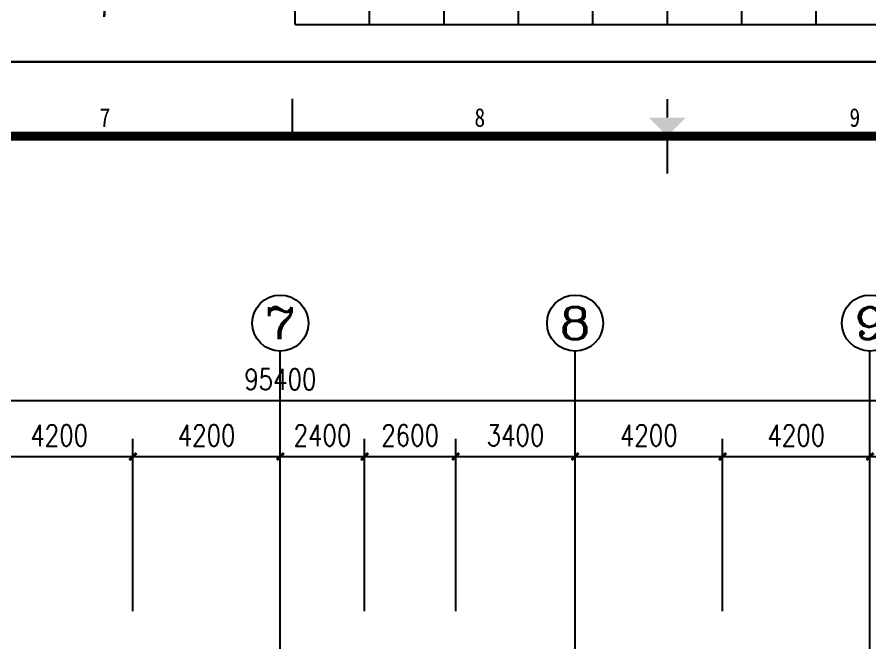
# Model space of a CAD drawing. Extents: x 122060 to 300410, y -425997 to -174060.
# Drawn here: x 194298 to 218598, y -316581 to -298756 of the extents above; entities that cross this region are included whole.
import ezdxf
from ezdxf.enums import TextEntityAlignment as Align

# ---------------------------------------------------------------- set-up
doc = ezdxf.new("R2010")
doc.units = 0
doc.header["$LTSCALE"] = 1000
doc.header["$MEASUREMENT"] = 0
doc.linetypes.add('DOTE', pattern=[2.42, 2, -0.2, 0.02, -0.2])
doc.layers.get('0').update_dxf_attribs({"linetype": 'CONTINUOUS'})
doc.layers.get('Defpoints').update_dxf_attribs({"linetype": 'CONTINUOUS'})
for name, color, linetype in [('AXIS', 3, 'CONTINUOUS'), ('AXIS_TEXT', 7, 'CONTINUOUS'), ('DOTE', 1, 'CONTINUOUS'), ('图框', 255, 'CONTINUOUS')]:
    doc.layers.add(name, color=color, linetype=linetype)
doc.styles.add('_TCH_AXIS', font='COMPLEX', dxfattribs={"bigfont": 'GBCBIG'})
doc.styles.add('COMPLEX', font='COMPLEX')
doc.styles.add('dim_font', font='SIMPLEX.shx', dxfattribs={"width": 0.8})
doc.styles.add('TKZ1', font='SIMHEI.TTF', dxfattribs={"width": 0.7})
doc.dimstyles.new('DIMN200', dxfattribs={"dimscale": 2, "dimtxt": 300, "dimasz": 100, "dimexe": 250, "dimexo": 300, "dimgap": 150, "dimtad": 1, "dimdec": 0, "dimzin": 0, "dimdsep": 46, "dimtxsty": 'dim_font', "dimblk": 'ARCHTICK', "dimcen": 0.09, "dimclrt": 7, "dimazin": 2, "dimtfac": 1, "dimtdec": 0, "dimtix": 1, "dimtmove": 2, "dimatfit": 3, "dimfxl": 0, "dimtolj": 1, "dimtzin": 0, "dimarcsym": 0})

# ---------------------------------------------------------------- blocks, each defined once
blk = doc.blocks.new('图框2')
at = {"layer": '图框', "color": 0}
for p, q in [((84100, 59400), (0, 59400)), ((37762, 58900), (37762, 58400)), ((42800, 58400), (42800, 57900)), ((37800, 500), (37800, 1000)), ((38800, 500), (38800, 1000)), ((39800, 500), (39800, 1000)), ((40800, 500), (40800, 1000)), ((41800, 500), (41800, 1000)), ((43800, 500), (43800, 1000)), ((44800, 500), (44800, 1000)), ((37800, 500), (47800, 500)), ((0, 0), (84100, 0))]:
    blk.add_line(p, q, dxfattribs=at)
at = {"layer": '图框', "color": 0, "const_width": 30}
for points in [[(42800, 58650), (42800, 58900)], [(42800, 750), (42800, 500)]]:
    blk.add_lwpolyline(points, dxfattribs=at)
at = {"layer": '图框', "color": 0, "const_width": 120}
blk.add_lwpolyline([(83100, 58400), (2500, 58400), (2500, 1000), (83100, 1000)], close=True, dxfattribs=at)
at = {"layer": '图框', "color": 0}
blk.add_solid([(42550, 58650), (43050, 58650), (42800, 58400)], dxfattribs=at)
at = {"layer": '图框', "color": 0, "style": 'TKZ1', "width": 0.85}
for s, height, p in [('7', 250, (35244, 58650)), ('8', 250, (40281, 58650)), ('9', 250, (45319, 58650)), ('7', 300, (35244, 750))]:
    blk.add_text(s, height=height, dxfattribs=at).set_placement(p, align=Align.MIDDLE)
blk = doc.blocks.new('_ArchTick')
at = {"color": 0, "linetype": 'ByBlock', "const_width": 0.4}
blk.add_lwpolyline([(-0.5, -0.5), (0.5, 0.5)], dxfattribs=at)
blk = doc.blocks.new('*D120')
at = {"layer": 'AXIS', "color": 0, "lineweight": -2}
for p, q in [((193398, -315672), (193398, -310772)), ((197598, -315672), (197598, -310772)), ((193398, -311272), (197598, -311272))]:
    blk.add_line(p, q, dxfattribs=at)
at = {"layer": 'Defpoints', "color": 0}
for p in [(197598, -311272), (193398, -316272), (197598, -316272)]:
    blk.add_point(p, dxfattribs=at)
at = {"layer": 'AXIS', "color": 0, "lineweight": -2, "xscale": 200, "yscale": 200, "zscale": 200, "rotation": 180}
blk.add_blockref('_ArchTick', (193398, -311272), dxfattribs=at)
at = {"layer": 'AXIS', "color": 0, "lineweight": -2, "xscale": 200, "yscale": 200, "zscale": 200}
blk.add_blockref('_ArchTick', (197598, -311272), dxfattribs=at)
at = {"layer": 'AXIS', "color": 7, "insert": (195498, -310672), "char_height": 600, "attachment_point": 5, "style": 'dim_font'}
blk.add_mtext('\\A1;4200', dxfattribs=at)
blk = doc.blocks.new('*D121')
at = {"layer": 'AXIS', "color": 0, "lineweight": -2}
for p, q in [((197598, -315672), (197598, -310772)), ((201798, -315672), (201798, -310772)), ((197598, -311272), (201798, -311272))]:
    blk.add_line(p, q, dxfattribs=at)
at = {"layer": 'Defpoints', "color": 0}
for p in [(201798, -311272), (197598, -316272), (201798, -316272)]:
    blk.add_point(p, dxfattribs=at)
at = {"layer": 'AXIS', "color": 0, "lineweight": -2, "xscale": 200, "yscale": 200, "zscale": 200, "rotation": 180}
blk.add_blockref('_ArchTick', (197598, -311272), dxfattribs=at)
at = {"layer": 'AXIS', "color": 0, "lineweight": -2, "xscale": 200, "yscale": 200, "zscale": 200}
blk.add_blockref('_ArchTick', (201798, -311272), dxfattribs=at)
at = {"layer": 'AXIS', "color": 7, "insert": (199698, -310672), "char_height": 600, "attachment_point": 5, "style": 'dim_font'}
blk.add_mtext('\\A1;4200', dxfattribs=at)
blk = doc.blocks.new('*D122')
at = {"layer": 'AXIS', "color": 0, "lineweight": -2}
for p, q in [((201798, -315672), (201798, -310772)), ((204198, -315672), (204198, -310772)), ((201798, -311272), (204198, -311272))]:
    blk.add_line(p, q, dxfattribs=at)
at = {"layer": 'Defpoints', "color": 0}
for p in [(204198, -311272), (201798, -316272), (204198, -316272)]:
    blk.add_point(p, dxfattribs=at)
at = {"layer": 'AXIS', "color": 0, "lineweight": -2, "xscale": 200, "yscale": 200, "zscale": 200, "rotation": 180}
blk.add_blockref('_ArchTick', (201798, -311272), dxfattribs=at)
at = {"layer": 'AXIS', "color": 0, "lineweight": -2, "xscale": 200, "yscale": 200, "zscale": 200}
blk.add_blockref('_ArchTick', (204198, -311272), dxfattribs=at)
at = {"layer": 'AXIS', "color": 7, "insert": (202998, -310672), "char_height": 600, "attachment_point": 5, "style": 'dim_font'}
blk.add_mtext('\\A1;2400', dxfattribs=at)
blk = doc.blocks.new('*D123')
at = {"layer": 'AXIS', "color": 0, "lineweight": -2}
for p, q in [((204198, -315672), (204198, -310772)), ((206798, -315672), (206798, -310772)), ((204198, -311272), (206798, -311272))]:
    blk.add_line(p, q, dxfattribs=at)
at = {"layer": 'Defpoints', "color": 0}
for p in [(206798, -311272), (204198, -316272), (206798, -316272)]:
    blk.add_point(p, dxfattribs=at)
at = {"layer": 'AXIS', "color": 0, "lineweight": -2, "xscale": 200, "yscale": 200, "zscale": 200, "rotation": 180}
blk.add_blockref('_ArchTick', (204198, -311272), dxfattribs=at)
at = {"layer": 'AXIS', "color": 0, "lineweight": -2, "xscale": 200, "yscale": 200, "zscale": 200}
blk.add_blockref('_ArchTick', (206798, -311272), dxfattribs=at)
at = {"layer": 'AXIS', "color": 7, "insert": (205498, -310672), "char_height": 600, "attachment_point": 5, "style": 'dim_font'}
blk.add_mtext('\\A1;2600', dxfattribs=at)
blk = doc.blocks.new('*D124')
at = {"layer": 'AXIS', "color": 0, "lineweight": -2}
for p, q in [((206798, -315672), (206798, -310772)), ((210198, -315672), (210198, -310772)), ((206798, -311272), (210198, -311272))]:
    blk.add_line(p, q, dxfattribs=at)
at = {"layer": 'Defpoints', "color": 0}
for p in [(210198, -311272), (206798, -316272), (210198, -316272)]:
    blk.add_point(p, dxfattribs=at)
at = {"layer": 'AXIS', "color": 0, "lineweight": -2, "xscale": 200, "yscale": 200, "zscale": 200, "rotation": 180}
blk.add_blockref('_ArchTick', (206798, -311272), dxfattribs=at)
at = {"layer": 'AXIS', "color": 0, "lineweight": -2, "xscale": 200, "yscale": 200, "zscale": 200}
blk.add_blockref('_ArchTick', (210198, -311272), dxfattribs=at)
at = {"layer": 'AXIS', "color": 7, "insert": (208498, -310672), "char_height": 600, "attachment_point": 5, "style": 'dim_font'}
blk.add_mtext('\\A1;3400', dxfattribs=at)
blk = doc.blocks.new('*D125')
at = {"layer": 'AXIS', "color": 0, "lineweight": -2}
for p, q in [((210198, -315672), (210198, -310772)), ((214398, -315672), (214398, -310772)), ((210198, -311272), (214398, -311272))]:
    blk.add_line(p, q, dxfattribs=at)
at = {"layer": 'Defpoints', "color": 0}
for p in [(214398, -311272), (210198, -316272), (214398, -316272)]:
    blk.add_point(p, dxfattribs=at)
at = {"layer": 'AXIS', "color": 0, "lineweight": -2, "xscale": 200, "yscale": 200, "zscale": 200, "rotation": 180}
blk.add_blockref('_ArchTick', (210198, -311272), dxfattribs=at)
at = {"layer": 'AXIS', "color": 0, "lineweight": -2, "xscale": 200, "yscale": 200, "zscale": 200}
blk.add_blockref('_ArchTick', (214398, -311272), dxfattribs=at)
at = {"layer": 'AXIS', "color": 7, "insert": (212298, -310672), "char_height": 600, "attachment_point": 5, "style": 'dim_font'}
blk.add_mtext('\\A1;4200', dxfattribs=at)
blk = doc.blocks.new('*D126')
at = {"layer": 'AXIS', "color": 0, "lineweight": -2}
for p, q in [((214398, -315672), (214398, -310772)), ((218598, -315672), (218598, -310772)), ((214398, -311272), (218598, -311272))]:
    blk.add_line(p, q, dxfattribs=at)
at = {"layer": 'Defpoints', "color": 0}
for p in [(218598, -311272), (214398, -316272), (218598, -316272)]:
    blk.add_point(p, dxfattribs=at)
at = {"layer": 'AXIS', "color": 0, "lineweight": -2, "xscale": 200, "yscale": 200, "zscale": 200, "rotation": 180}
blk.add_blockref('_ArchTick', (214398, -311272), dxfattribs=at)
at = {"layer": 'AXIS', "color": 0, "lineweight": -2, "xscale": 200, "yscale": 200, "zscale": 200}
blk.add_blockref('_ArchTick', (218598, -311272), dxfattribs=at)
at = {"layer": 'AXIS', "color": 7, "insert": (216498, -310672), "char_height": 600, "attachment_point": 5, "style": 'dim_font'}
blk.add_mtext('\\A1;4200', dxfattribs=at)
blk = doc.blocks.new('*D127')
at = {"layer": 'AXIS', "color": 0, "lineweight": -2}
for p, q in [((218598, -315672), (218598, -310772)), ((222798, -315672), (222798, -310772)), ((218598, -311272), (222798, -311272))]:
    blk.add_line(p, q, dxfattribs=at)
at = {"layer": 'Defpoints', "color": 0}
for p in [(222798, -311272), (218598, -316272), (222798, -316272)]:
    blk.add_point(p, dxfattribs=at)
at = {"layer": 'AXIS', "color": 0, "lineweight": -2, "xscale": 200, "yscale": 200, "zscale": 200, "rotation": 180}
blk.add_blockref('_ArchTick', (218598, -311272), dxfattribs=at)
at = {"layer": 'AXIS', "color": 0, "lineweight": -2, "xscale": 200, "yscale": 200, "zscale": 200}
blk.add_blockref('_ArchTick', (222798, -311272), dxfattribs=at)
at = {"layer": 'AXIS', "color": 7, "insert": (220698, -310672), "char_height": 600, "attachment_point": 5, "style": 'dim_font'}
blk.add_mtext('\\A1;4200', dxfattribs=at)
blk = doc.blocks.new('*D135')
at = {"layer": 'AXIS', "color": 0, "lineweight": -2}
for p, q in [((154098, -315672), (154098, -309172)), ((249498, -315672), (249498, -309172)), ((154098, -309672), (249498, -309672))]:
    blk.add_line(p, q, dxfattribs=at)
at = {"layer": 'Defpoints', "color": 0}
for p in [(249498, -309672), (154098, -316272), (249498, -316272)]:
    blk.add_point(p, dxfattribs=at)
at = {"layer": 'AXIS', "color": 0, "lineweight": -2, "xscale": 200, "yscale": 200, "zscale": 200, "rotation": 180}
blk.add_blockref('_ArchTick', (154098, -309672), dxfattribs=at)
at = {"layer": 'AXIS', "color": 0, "lineweight": -2, "xscale": 200, "yscale": 200, "zscale": 200}
blk.add_blockref('_ArchTick', (249498, -309672), dxfattribs=at)
at = {"layer": 'AXIS', "color": 7, "insert": (201798, -309072), "char_height": 600, "attachment_point": 5, "style": 'dim_font'}
blk.add_mtext('\\A1;95400', dxfattribs=at)
blk = doc.blocks.new('_AXISO')
blk.add_circle((0, 0), 0.5)
at = {"layer": 'AXIS_TEXT', "style": 'COMPLEX', "width": 1.041667}
blk.add_attdef('A', text='', height=0.56, dxfattribs=at).set_placement((-0.25, -0.28), (0.25, -0.28), align=Align.FIT)

msp = doc.modelspace()

# ---------------------------------------------------------------- linework, layer by layer
at = {"layer": 'AXIS'}
for p, q in [((201798.2, -316272.1), (201798.2, -308272.1)), ((210198.2, -316272.1), (210198.2, -308272.1)), ((218598.2, -316272.1), (218598.2, -308272.1))]:
    msp.add_line(p, q, dxfattribs=at)
at = {"layer": 'DOTE', "linetype": 'DOTE'}
for p, q in [((201798.2, -341693.9), (201798.2, -316272.1)), ((210198.2, -341693.9), (210198.2, -316272.1)), ((218598.2, -341693.9), (218598.2, -316272.1))]:
    msp.add_line(p, q, dxfattribs=at)

# ---------------------------------------------------------------- block references
at = {"layer": 'AXIS'}
ref = msp.add_blockref('_AXISO', (201798.2, -307472.1), dxfattribs=dict(at, xscale=1600, yscale=1600, zscale=1600))
ref.add_attrib('A', '7', dxfattribs={"layer": 'AXIS_TEXT', "height": 905.1, "style": '_TCH_AXIS', "width": 1.5}).set_placement((201345.6, -307924.6), (202250.7, -307924.6), align=Align.FIT)
ref = msp.add_blockref('_AXISO', (210198.2, -307472.1), dxfattribs=dict(at, xscale=1600, yscale=1600, zscale=1600))
ref.add_attrib('A', '8', dxfattribs={"layer": 'AXIS_TEXT', "height": 905.1, "style": '_TCH_AXIS', "width": 1.5}).set_placement((209745.6, -307924.6), (210650.7, -307924.6), align=Align.FIT)
ref = msp.add_blockref('_AXISO', (218598.2, -307472.1), dxfattribs=dict(at, xscale=1600, yscale=1600, zscale=1600))
ref.add_attrib('A', '9', dxfattribs={"layer": 'AXIS_TEXT', "height": 905.1, "style": '_TCH_AXIS', "width": 1.5}).set_placement((218145.6, -307924.6), (219050.7, -307924.6), align=Align.FIT)
at = {"layer": '图框', "color": 0, "linetype": 'ByBlock', "xscale": 2.120689655188471, "yscale": 2.120689654489979, "zscale": 2.120689654490778}
for p in [(122059.6, -300028.5), (122059.6, -425997.5)]:
    msp.add_blockref('图框2', p, dxfattribs=at)

# ---------------------------------------------------------------- dimensions: what is measured, and where the dimension line sits
at = {"layer": 'AXIS'}
for p1, p2, distance, picture, middle in [((154098.2, -316272.1), (249498.2, -316272.1), 6600, '*D135', (201798.2, -309072.1)), ((193398.2, -316272.1), (197598.2, -316272.1), 5000, '*D120', (195498.2, -310672.1)), ((197598.2, -316272.1), (201798.2, -316272.1), 5000, '*D121', (199698.2, -310672.1)), ((201798.2, -316272.1), (204198.2, -316272.1), 5000, '*D122', (202998.2, -310672.1)), ((204198.2, -316272.1), (206798.2, -316272.1), 5000, '*D123', (205498.2, -310672.1)), ((206798.2, -316272.1), (210198.2, -316272.1), 5000, '*D124', (208498.2, -310672.1)), ((210198.2, -316272.1), (214398.2, -316272.1), 5000, '*D125', (212298.2, -310672.1)), ((214398.2, -316272.1), (218598.2, -316272.1), 5000, '*D126', (216498.2, -310672.1)), ((218598.2, -316272.1), (222798.2, -316272.1), 5000, '*D127', (220698.2, -310672.1))]:
    dim = msp.add_aligned_dim(p1=p1, p2=p2, distance=distance, dimstyle='DIMN200', dxfattribs=at)
    dim.commit()
    dim.dimension.update_dxf_attribs({"geometry": picture, "text_midpoint": middle})

doc.saveas('drawing.dxf')
